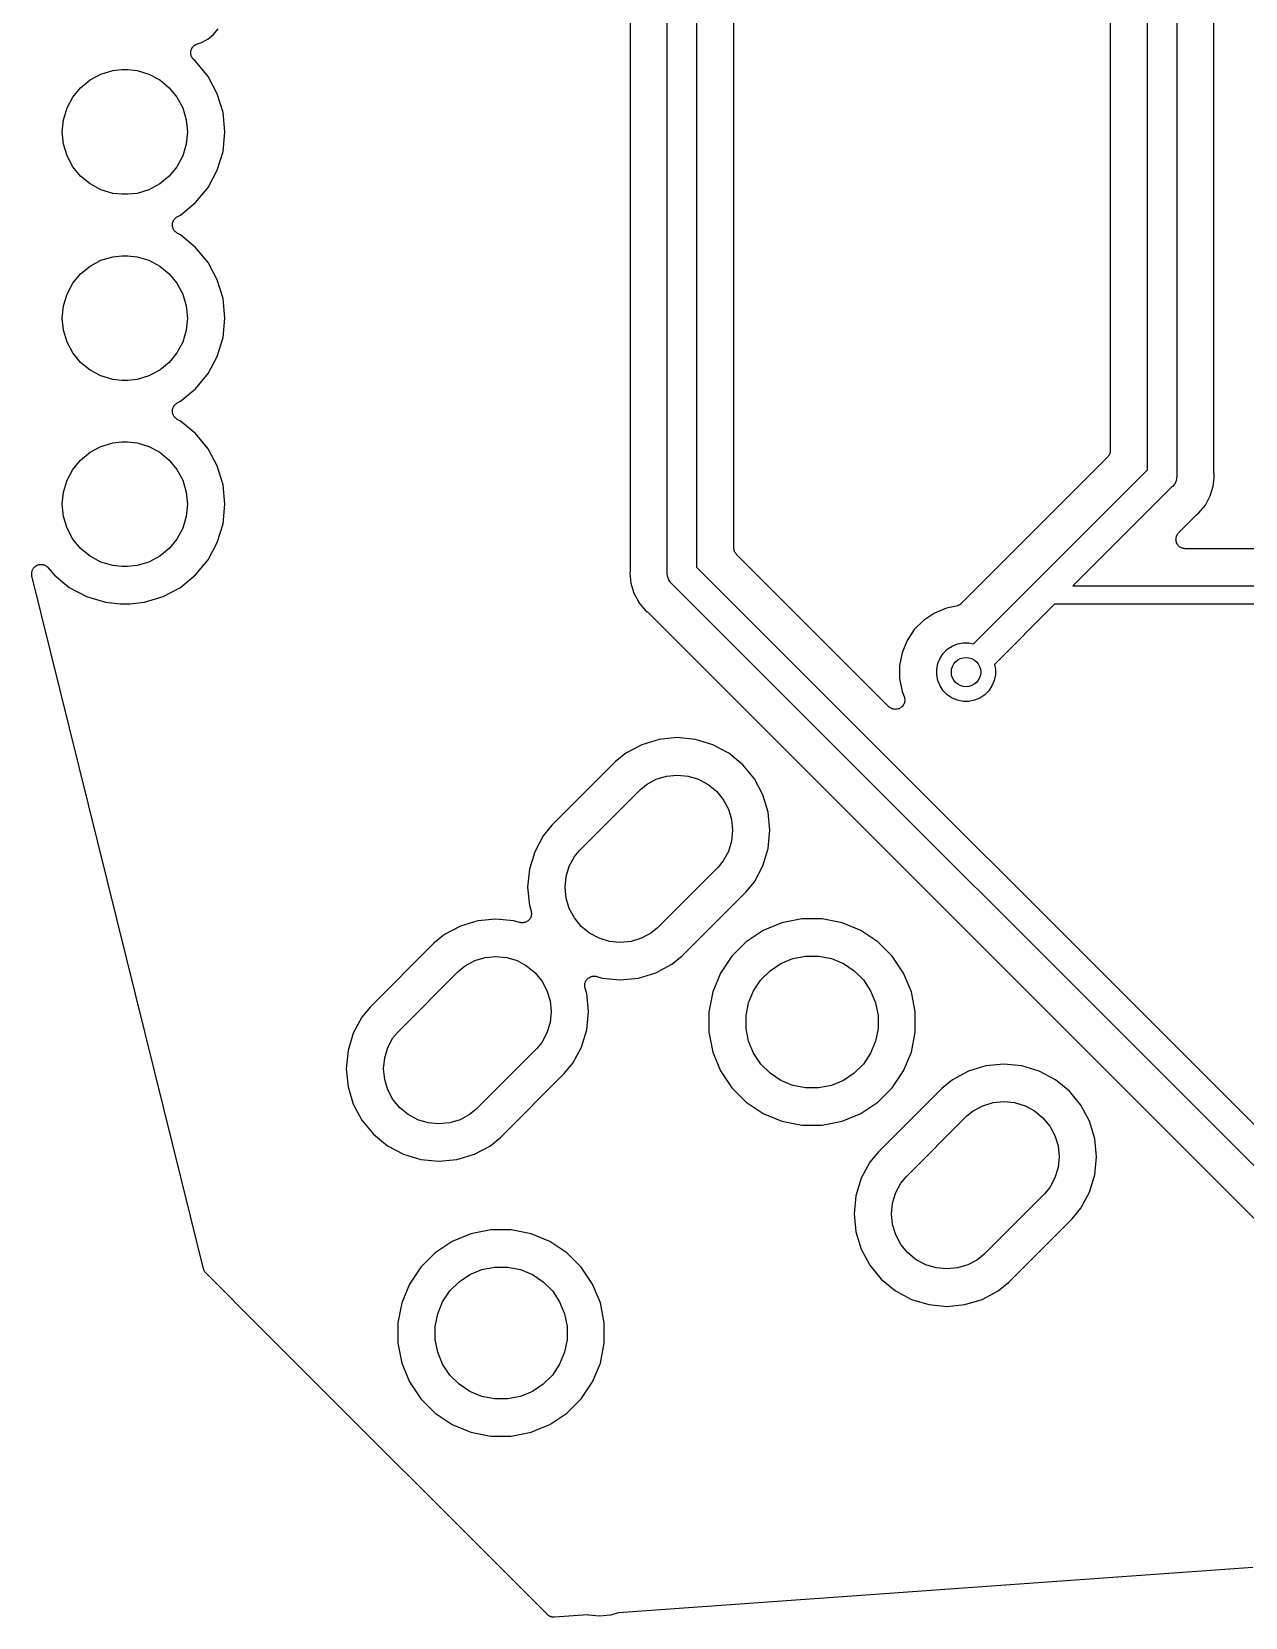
# Model space of a CAD drawing. Extents: x 4.98 to 6.83, y -5.59 to -3.87.
# Drawn here: x 4.981 to 5.633, y -5.573 to -4.721 of the extents above; entities that cross this region are included whole.
import ezdxf

# ---------------------------------------------------------------- set-up
doc = ezdxf.new("R2010")
doc.units = 0
doc.header["$MEASUREMENT"] = 0
doc.layers.add('BLACK', color=7, linetype='CONTINUOUS')

msp = doc.modelspace()

# ---------------------------------------------------------------- linework, layer by layer
at = {"layer": 'BLACK', "linetype": 'CONTINUOUS'}
for p, q in [((5.58071, -4.95638), (5.58071, -4.2125)), ((5.59646, -4.2125), (5.59646, -4.95926)), ((5.56071, -4.22296), (5.56071, -4.94603)), ((5.61646, -4.95803), (5.61646, -4.39168)), ((5.32283, -5.01142), (5.32283, -4.70011)), ((5.33858, -4.69724), (5.33858, -5.00855)), ((5.35858, -4.99819), (5.35858, -4.69847)), ((5.30283, -4.71047), (5.30283, -5.0102)), ((5.07041, -4.72751), (5.07265, -4.72683)), ((5.07265, -4.72683), (5.07613, -4.72498)), ((5.07613, -4.72498), (5.07917, -4.72248)), ((5.07917, -4.72248), (5.08167, -4.71943)), ((5.06688, -4.73274), (5.06689, -4.73226)), ((5.06688, -4.73275), (5.06688, -4.73274)), ((5.06688, -4.73276), (5.06688, -4.73275)), ((5.06697, -4.73323), (5.06688, -4.73276)), ((5.06689, -4.73176), (5.06699, -4.7313)), ((5.06689, -4.73177), (5.06689, -4.73176)), ((5.06689, -4.73178), (5.06689, -4.73177)), ((5.06689, -4.73226), (5.06689, -4.73178)), ((5.06706, -4.7337), (5.06697, -4.73323)), ((5.06699, -4.7313), (5.06708, -4.73083)), ((5.06707, -4.73371), (5.06706, -4.7337)), ((5.06707, -4.73372), (5.06707, -4.73371)), ((5.06725, -4.73416), (5.06707, -4.73372)), ((5.06708, -4.73083), (5.06709, -4.73082)), ((5.06709, -4.73081), (5.06727, -4.73037)), ((5.06709, -4.73082), (5.06709, -4.73081)), ((5.06742, -4.7346), (5.06725, -4.73416)), ((5.06727, -4.73037), (5.06746, -4.72993)), ((5.06743, -4.73461), (5.06742, -4.7346)), ((5.06743, -4.73462), (5.06743, -4.73461)), ((5.06769, -4.73501), (5.06743, -4.73462)), ((5.06746, -4.72993), (5.06747, -4.72992)), ((5.06747, -4.72991), (5.06774, -4.72952)), ((5.06747, -4.72992), (5.06747, -4.72991)), ((5.06796, -4.73542), (5.06769, -4.73501)), ((5.06774, -4.72952), (5.06801, -4.72912)), ((5.06796, -4.73543), (5.06796, -4.73542)), ((5.06797, -4.73544), (5.06796, -4.73543)), ((5.0683, -4.73578), (5.06797, -4.73544)), ((5.06801, -4.72911), (5.06802, -4.7291)), ((5.06801, -4.72912), (5.06801, -4.72911)), ((5.06802, -4.7291), (5.06836, -4.72876)), ((5.06864, -4.73612), (5.0683, -4.73578)), ((5.06836, -4.72876), (5.0687, -4.72843)), ((5.0687, -4.72843), (5.06871, -4.72842)), ((5.06871, -4.72841), (5.06912, -4.72815)), ((5.06871, -4.72842), (5.06871, -4.72841)), ((5.06912, -4.72815), (5.06951, -4.72789)), ((5.06951, -4.72789), (5.06952, -4.72788)), ((5.06952, -4.72788), (5.06953, -4.72788)), ((5.06953, -4.72788), (5.06997, -4.7277)), ((5.06997, -4.7277), (5.07041, -4.72751)), ((5.01281, -4.74684), (5.01863, -4.74374)), ((5.01863, -4.74374), (5.02494, -4.74182)), ((5.02494, -4.74182), (5.02985, -4.74134)), ((5.02985, -4.74134), (5.03314, -4.74134)), ((5.03314, -4.74134), (5.03806, -4.74182)), ((5.03806, -4.74182), (5.04436, -4.74374)), ((5.04436, -4.74374), (5.05018, -4.74684)), ((5.06865, -4.73613), (5.06864, -4.73612)), ((5.06869, -4.73616), (5.06865, -4.73613)), ((5.06865, -4.73613), (5.06865, -4.73613)), ((5.06865, -4.73613), (5.06865, -4.73613)), ((5.06948, -4.73682), (5.06869, -4.73616)), ((5.07617, -4.74496), (5.06948, -4.73682)), ((5.00354, -4.75612), (5.00772, -4.75103)), ((5.00772, -4.75103), (5.01281, -4.74684)), ((5.05018, -4.74684), (5.05527, -4.75103)), ((5.05527, -4.75103), (5.05946, -4.75612)), ((5.08113, -4.75424), (5.07617, -4.74496)), ((5.00043, -4.76193), (5.00354, -4.75612)), ((5.05946, -4.75612), (5.06256, -4.76193)), ((5.08419, -4.76432), (5.08113, -4.75424)), ((4.99787, -4.7748), (4.99852, -4.76824)), ((4.99852, -4.76824), (5.00043, -4.76193)), ((5.06256, -4.76193), (5.06448, -4.76824)), ((5.06448, -4.76824), (5.06512, -4.7748)), ((5.08522, -4.7748), (5.08419, -4.76432)), ((4.99852, -4.78136), (4.99787, -4.7748)), ((5.06512, -4.7748), (5.06448, -4.78136)), ((5.08419, -4.78528), (5.08522, -4.7748)), ((5.00043, -4.78767), (4.99852, -4.78136)), ((5.06448, -4.78136), (5.06256, -4.78767)), ((5.08113, -4.79536), (5.08419, -4.78528)), ((5.00354, -4.79348), (5.00043, -4.78767)), ((5.00772, -4.79858), (5.00354, -4.79348)), ((5.05946, -4.79348), (5.05527, -4.79858)), ((5.06256, -4.78767), (5.05946, -4.79348)), ((5.07617, -4.80465), (5.08113, -4.79536)), ((5.01281, -4.80276), (5.00772, -4.79858)), ((5.01863, -4.80587), (5.01281, -4.80276)), ((5.05018, -4.80276), (5.04436, -4.80587)), ((5.05527, -4.79858), (5.05018, -4.80276)), ((5.02494, -4.80778), (5.01863, -4.80587)), ((5.02985, -4.80827), (5.02494, -4.80778)), ((5.03314, -4.80827), (5.02985, -4.80827)), ((5.03806, -4.80778), (5.03314, -4.80827)), ((5.04436, -4.80587), (5.03806, -4.80778)), ((5.06948, -4.81279), (5.07617, -4.80465)), ((5.05847, -4.82127), (5.05881, -4.82094)), ((5.05881, -4.82094), (5.05882, -4.82093)), ((5.05882, -4.82093), (5.05883, -4.82092)), ((5.05883, -4.82092), (5.05922, -4.82066)), ((5.05922, -4.82066), (5.05962, -4.82039)), ((5.05962, -4.82039), (5.06134, -4.81947)), ((5.06134, -4.81947), (5.06948, -4.81279)), ((5.057, -4.82429), (5.05701, -4.82428)), ((5.057, -4.82477), (5.057, -4.82429)), ((5.057, -4.82525), (5.057, -4.82477)), ((5.057, -4.82526), (5.057, -4.82525)), ((5.057, -4.82527), (5.057, -4.82526)), ((5.05709, -4.82573), (5.057, -4.82527)), ((5.05701, -4.82427), (5.0571, -4.82381)), ((5.05701, -4.82428), (5.05701, -4.82427)), ((5.05718, -4.8262), (5.05709, -4.82573)), ((5.0571, -4.82381), (5.0572, -4.82334)), ((5.05718, -4.82621), (5.05718, -4.8262)), ((5.05718, -4.82623), (5.05718, -4.82621)), ((5.05736, -4.82667), (5.05718, -4.82623)), ((5.0572, -4.82331), (5.05739, -4.82288)), ((5.0572, -4.82332), (5.0572, -4.82331)), ((5.0572, -4.82334), (5.0572, -4.82332)), ((5.05754, -4.82711), (5.05736, -4.82667)), ((5.05739, -4.82288), (5.05757, -4.82243)), ((5.05755, -4.82712), (5.05754, -4.82711)), ((5.05755, -4.82713), (5.05755, -4.82712)), ((5.05781, -4.82753), (5.05755, -4.82713)), ((5.05757, -4.82243), (5.05758, -4.82243)), ((5.05758, -4.82242), (5.05785, -4.82202)), ((5.05758, -4.82243), (5.05758, -4.82242)), ((5.05807, -4.82793), (5.05781, -4.82753)), ((5.05785, -4.82202), (5.05812, -4.82162)), ((5.05808, -4.82794), (5.05807, -4.82793)), ((5.05809, -4.82794), (5.05808, -4.82794)), ((5.05842, -4.82828), (5.05809, -4.82794)), ((5.05812, -4.82162), (5.05813, -4.82162)), ((5.05813, -4.82161), (5.05847, -4.82127)), ((5.05813, -4.82162), (5.05813, -4.82161)), ((5.05875, -4.82863), (5.05842, -4.82828)), ((5.05876, -4.82863), (5.05875, -4.82863)), ((5.05877, -4.82864), (5.05876, -4.82863)), ((5.05916, -4.8289), (5.05877, -4.82864)), ((5.05956, -4.82918), (5.05916, -4.8289)), ((5.05958, -4.82919), (5.05956, -4.82918)), ((5.05962, -4.82921), (5.05958, -4.82919)), ((5.05958, -4.82919), (5.05958, -4.82919)), ((5.05958, -4.82919), (5.05958, -4.82919)), ((5.06134, -4.83013), (5.05962, -4.82921)), ((5.06948, -4.83682), (5.06134, -4.83013)), ((5.07617, -4.84496), (5.06948, -4.83682)), ((5.01281, -4.84684), (5.01863, -4.84374)), ((5.01863, -4.84374), (5.02494, -4.84182)), ((5.02494, -4.84182), (5.02985, -4.84134)), ((5.02985, -4.84134), (5.03314, -4.84134)), ((5.03314, -4.84134), (5.03806, -4.84182)), ((5.03806, -4.84182), (5.04436, -4.84374)), ((5.04436, -4.84374), (5.05018, -4.84684)), ((5.08113, -4.85424), (5.07617, -4.84496)), ((5.00354, -4.85612), (5.00772, -4.85103)), ((5.00772, -4.85103), (5.01281, -4.84684)), ((5.05018, -4.84684), (5.05527, -4.85103)), ((5.05527, -4.85103), (5.05946, -4.85612)), ((5.08419, -4.86432), (5.08113, -4.85424)), ((4.99852, -4.86824), (5.00043, -4.86193)), ((5.00043, -4.86193), (5.00354, -4.85612)), ((5.05946, -4.85612), (5.06256, -4.86193)), ((5.06256, -4.86193), (5.06448, -4.86824)), ((4.99787, -4.8748), (4.99852, -4.86824)), ((5.06448, -4.86824), (5.06512, -4.8748)), ((5.08522, -4.8748), (5.08419, -4.86432)), ((4.99852, -4.88136), (4.99787, -4.8748)), ((5.06512, -4.8748), (5.06448, -4.88136)), ((5.08419, -4.88528), (5.08522, -4.8748)), ((5.00043, -4.88767), (4.99852, -4.88136)), ((5.00354, -4.89349), (5.00043, -4.88767)), ((5.06256, -4.88767), (5.05946, -4.89349)), ((5.06448, -4.88136), (5.06256, -4.88767)), ((5.08113, -4.89536), (5.08419, -4.88528)), ((5.00772, -4.89858), (5.00354, -4.89349)), ((5.05946, -4.89349), (5.05527, -4.89858)), ((5.07617, -4.90465), (5.08113, -4.89536)), ((5.01281, -4.90276), (5.00772, -4.89858)), ((5.01863, -4.90587), (5.01281, -4.90276)), ((5.02494, -4.90778), (5.01863, -4.90587)), ((5.04436, -4.90587), (5.03806, -4.90778)), ((5.05018, -4.90276), (5.04436, -4.90587)), ((5.05527, -4.89858), (5.05018, -4.90276)), ((5.06948, -4.91279), (5.07617, -4.90465)), ((5.02985, -4.90827), (5.02494, -4.90778)), ((5.03314, -4.90827), (5.02985, -4.90827)), ((5.03806, -4.90778), (5.03314, -4.90827)), ((5.06134, -4.91947), (5.06948, -4.91279)), ((5.0572, -4.92331), (5.05739, -4.92288)), ((5.05739, -4.92288), (5.05757, -4.92243)), ((5.05757, -4.92243), (5.05758, -4.92243)), ((5.05758, -4.92242), (5.05785, -4.92202)), ((5.05758, -4.92243), (5.05758, -4.92242)), ((5.05785, -4.92202), (5.05812, -4.92162)), ((5.05812, -4.92162), (5.05813, -4.92162)), ((5.05813, -4.92161), (5.05847, -4.92127)), ((5.05813, -4.92162), (5.05813, -4.92161)), ((5.05847, -4.92127), (5.05881, -4.92094)), ((5.05881, -4.92094), (5.05882, -4.92093)), ((5.05882, -4.92093), (5.05883, -4.92092)), ((5.05883, -4.92092), (5.05922, -4.92066)), ((5.05922, -4.92066), (5.05962, -4.92039)), ((5.05962, -4.92039), (5.06134, -4.91947)), ((5.057, -4.92429), (5.05701, -4.92428)), ((5.057, -4.92477), (5.057, -4.92429)), ((5.057, -4.92525), (5.057, -4.92477)), ((5.057, -4.92526), (5.057, -4.92525)), ((5.057, -4.92527), (5.057, -4.92526)), ((5.05709, -4.92573), (5.057, -4.92527)), ((5.05701, -4.92427), (5.0571, -4.92381)), ((5.05701, -4.92428), (5.05701, -4.92427)), ((5.05718, -4.9262), (5.05709, -4.92573)), ((5.0571, -4.92381), (5.0572, -4.92334)), ((5.05718, -4.92621), (5.05718, -4.9262)), ((5.05718, -4.92623), (5.05718, -4.92621)), ((5.05736, -4.92667), (5.05718, -4.92623)), ((5.0572, -4.92332), (5.0572, -4.92331)), ((5.0572, -4.92334), (5.0572, -4.92332)), ((5.05754, -4.92711), (5.05736, -4.92667)), ((5.05755, -4.92712), (5.05754, -4.92711)), ((5.05755, -4.92713), (5.05755, -4.92712)), ((5.05781, -4.92753), (5.05755, -4.92713)), ((5.05807, -4.92793), (5.05781, -4.92753)), ((5.05808, -4.92794), (5.05807, -4.92793)), ((5.05809, -4.92794), (5.05808, -4.92794)), ((5.05842, -4.92828), (5.05809, -4.92794)), ((5.05875, -4.92863), (5.05842, -4.92828)), ((5.05876, -4.92863), (5.05875, -4.92863)), ((5.05877, -4.92864), (5.05876, -4.92863)), ((5.05916, -4.9289), (5.05877, -4.92864)), ((5.05956, -4.92918), (5.05916, -4.9289)), ((5.05958, -4.92919), (5.05956, -4.92918)), ((5.05962, -4.92921), (5.05958, -4.92919)), ((5.05958, -4.92919), (5.05958, -4.92919)), ((5.05958, -4.92919), (5.05958, -4.92919)), ((5.06134, -4.93013), (5.05962, -4.92921)), ((5.06948, -4.93682), (5.06134, -4.93013)), ((5.07617, -4.94496), (5.06948, -4.93682)), ((5.00772, -4.95103), (5.01281, -4.94684)), ((5.01281, -4.94684), (5.01863, -4.94374)), ((5.01863, -4.94374), (5.02494, -4.94182)), ((5.02494, -4.94182), (5.02985, -4.94134)), ((5.02985, -4.94134), (5.03314, -4.94134)), ((5.03314, -4.94134), (5.03806, -4.94182)), ((5.03806, -4.94182), (5.04436, -4.94374)), ((5.04436, -4.94374), (5.05018, -4.94684)), ((5.05018, -4.94684), (5.05527, -4.95103)), ((5.08113, -4.95424), (5.07617, -4.94496)), ((5.56008, -4.9484), (5.55986, -4.94881)), ((5.5603, -4.948), (5.56008, -4.9484)), ((5.56031, -4.94797), (5.5603, -4.948)), ((5.56032, -4.94795), (5.56031, -4.94797)), ((5.56046, -4.94751), (5.56032, -4.94795)), ((5.5606, -4.94707), (5.56046, -4.94751)), ((5.56061, -4.94702), (5.5606, -4.94704)), ((5.5606, -4.94704), (5.5606, -4.94707)), ((5.56066, -4.94656), (5.56061, -4.94702)), ((5.56071, -4.9461), (5.56066, -4.94656)), ((5.56071, -4.94603), (5.56071, -4.94605)), ((5.56071, -4.94605), (5.56071, -4.94605)), ((5.56071, -4.94605), (5.56071, -4.94605)), ((5.56071, -4.94605), (5.56071, -4.9461)), ((5.00043, -4.96193), (5.00354, -4.95612)), ((5.00354, -4.95612), (5.00772, -4.95103)), ((5.05527, -4.95103), (5.05946, -4.95612)), ((5.05946, -4.95612), (5.06256, -4.96193)), ((5.08419, -4.96432), (5.08113, -4.95424)), ((5.55924, -4.94956), (5.48063, -5.02818)), ((5.48737, -5.04972), (5.58071, -4.95638)), ((5.55954, -4.94921), (5.55924, -4.94956)), ((5.55983, -4.94885), (5.55954, -4.94921)), ((5.55985, -4.94883), (5.55983, -4.94885)), ((5.55986, -4.94881), (5.55985, -4.94883)), ((4.99852, -4.96824), (5.00043, -4.96193)), ((5.06256, -4.96193), (5.06448, -4.96824)), ((5.08522, -4.9748), (5.08419, -4.96432)), ((5.59388, -4.96549), (5.54066, -5.0187)), ((5.59418, -4.96524), (5.59388, -4.96549)), ((5.59516, -4.96404), (5.59418, -4.96524)), ((5.59589, -4.96267), (5.59516, -4.96404)), ((5.59615, -4.96182), (5.59589, -4.96267)), ((5.59634, -4.96119), (5.59615, -4.96182)), ((5.59636, -4.96099), (5.59634, -4.96119)), ((5.59646, -4.96003), (5.59636, -4.96099)), ((5.59646, -4.95926), (5.59649, -4.95965)), ((5.59649, -4.95965), (5.59646, -4.96003)), ((5.59646, -4.96003), (5.59646, -4.96003)), ((5.61446, -4.97036), (5.61605, -4.96511)), ((5.61605, -4.96511), (5.61648, -4.96077)), ((5.61648, -4.95824), (5.61646, -4.95803)), ((5.61647, -4.95845), (5.61648, -4.95824)), ((5.61648, -4.95852), (5.61647, -4.95845)), ((5.61659, -4.95965), (5.61648, -4.95852)), ((5.61648, -4.96077), (5.61659, -4.95965)), ((5.61648, -4.96077), (5.61648, -4.96077)), ((4.99787, -4.9748), (4.99852, -4.96824)), ((5.06448, -4.96824), (5.06512, -4.9748)), ((5.61187, -4.97521), (5.61446, -4.97036)), ((4.99852, -4.98136), (4.99787, -4.9748)), ((5.00043, -4.98767), (4.99852, -4.98136)), ((5.06448, -4.98136), (5.06256, -4.98767)), ((5.06512, -4.9748), (5.06448, -4.98136)), ((5.08419, -4.98528), (5.08522, -4.9748)), ((5.59748, -4.99017), (5.60715, -4.9805)), ((5.60715, -4.9805), (5.6072, -4.98045)), ((5.6072, -4.98045), (5.60737, -4.98032)), ((5.60737, -4.98032), (5.60751, -4.98017)), ((5.60751, -4.98017), (5.60839, -4.97945)), ((5.60839, -4.97945), (5.61187, -4.97521)), ((5.00354, -4.99348), (5.00043, -4.98767)), ((5.06256, -4.98767), (5.05946, -4.99348)), ((5.08113, -4.99536), (5.08419, -4.98528)), ((5.59641, -4.99176), (5.59664, -4.99134)), ((5.59664, -4.99134), (5.59686, -4.99092)), ((5.59686, -4.99092), (5.59687, -4.99091)), ((5.59687, -4.9909), (5.59718, -4.99054)), ((5.59687, -4.99091), (5.59687, -4.9909)), ((5.59718, -4.99054), (5.59748, -4.99017)), ((5.00772, -4.99858), (5.00354, -4.99348)), ((5.01281, -5.00276), (5.00772, -4.99858)), ((5.05527, -4.99858), (5.05018, -5.00276)), ((5.05946, -4.99348), (5.05527, -4.99858)), ((5.07617, -5.00465), (5.08113, -4.99536)), ((5.35863, -4.99865), (5.35858, -4.99819)), ((5.35867, -4.99911), (5.35863, -4.99865)), ((5.35868, -4.99914), (5.35867, -4.99911)), ((5.35868, -4.99917), (5.35868, -4.99914)), ((5.35881, -4.99961), (5.35868, -4.99917)), ((5.35894, -5.00005), (5.35881, -4.99961)), ((5.59602, -4.99367), (5.59607, -4.99319)), ((5.59602, -4.99368), (5.59602, -4.99367)), ((5.59602, -4.99367), (5.59602, -4.99367)), ((5.59606, -4.99416), (5.59602, -4.99368)), ((5.59611, -4.99464), (5.59606, -4.99416)), ((5.59607, -4.99319), (5.59612, -4.99271)), ((5.59611, -4.99465), (5.59611, -4.99464)), ((5.59625, -4.99511), (5.59611, -4.99465)), ((5.59611, -4.99465), (5.59611, -4.99465)), ((5.59612, -4.9927), (5.59626, -4.99223)), ((5.59612, -4.99271), (5.59612, -4.9927)), ((5.59612, -4.9927), (5.59612, -4.9927)), ((5.59638, -4.99557), (5.59625, -4.99511)), ((5.59626, -4.99223), (5.5964, -4.99178)), ((5.59639, -4.99558), (5.59638, -4.99557)), ((5.59639, -4.99559), (5.59639, -4.99558)), ((5.59661, -4.99601), (5.59639, -4.99559)), ((5.5964, -4.99178), (5.59641, -4.99177)), ((5.59641, -4.99177), (5.59641, -4.99176)), ((5.59683, -4.99644), (5.59661, -4.99601)), ((5.59684, -4.99645), (5.59683, -4.99644)), ((5.59715, -4.99683), (5.59684, -4.99645)), ((5.59684, -4.99645), (5.59684, -4.99645)), ((5.59745, -4.9972), (5.59715, -4.99683)), ((5.59746, -4.99721), (5.59745, -4.9972)), ((5.59745, -4.9972), (5.59745, -4.9972)), ((5.59783, -4.99752), (5.59746, -4.99721)), ((5.59819, -4.99783), (5.59783, -4.99752)), ((5.5982, -4.99783), (5.59819, -4.99783)), ((5.59821, -4.99784), (5.5982, -4.99783)), ((5.59863, -4.99807), (5.59821, -4.99784)), ((5.59905, -4.9983), (5.59863, -4.99807)), ((5.59906, -4.9983), (5.59905, -4.9983)), ((5.59952, -4.99845), (5.59906, -4.9983)), ((5.59906, -4.9983), (5.59906, -4.9983)), ((5.59998, -4.99859), (5.59952, -4.99845)), ((5.59999, -4.99859), (5.59998, -4.99859)), ((5.6, -4.9986), (5.59999, -4.99859)), ((5.60047, -4.99865), (5.6, -4.9986)), ((5.60095, -4.9987), (5.60047, -4.99865)), ((5.60097, -4.9987), (5.60095, -4.9987)), ((5.60102, -4.9987), (5.60097, -4.9987)), ((5.60097, -4.9987), (5.60097, -4.9987)), ((5.60097, -4.9987), (5.60097, -4.9987)), ((5.93554, -4.9987), (5.60102, -4.9987)), ((4.98305, -5.00843), (4.9833, -5.00818)), ((4.9833, -5.00818), (4.98342, -5.00811)), ((4.98342, -5.00811), (4.98352, -5.00802)), ((4.98352, -5.00802), (4.98382, -5.00784)), ((4.98382, -5.00784), (4.98412, -5.00765)), ((4.98412, -5.00765), (4.98424, -5.0076)), ((4.98424, -5.0076), (4.98436, -5.00753)), ((4.98436, -5.00753), (4.98469, -5.00741)), ((4.98469, -5.00741), (4.98502, -5.00728)), ((4.98502, -5.00728), (4.98515, -5.00725)), ((4.98515, -5.00725), (4.98528, -5.00721)), ((4.98528, -5.00721), (4.98563, -5.00716)), ((4.98563, -5.00716), (4.98598, -5.00709)), ((4.98598, -5.00709), (4.98612, -5.00709)), ((4.98612, -5.00709), (4.98625, -5.00708)), ((4.98625, -5.00708), (4.9866, -5.0071)), ((4.9866, -5.0071), (4.98696, -5.0071)), ((4.98696, -5.0071), (4.98709, -5.00712)), ((4.98709, -5.00712), (4.98722, -5.00713)), ((4.98722, -5.00713), (4.98757, -5.00722)), ((4.98757, -5.00722), (4.98791, -5.00729)), ((4.98791, -5.00729), (4.98804, -5.00734)), ((4.98804, -5.00734), (4.98817, -5.00738)), ((4.98817, -5.00738), (4.98849, -5.00753)), ((4.98849, -5.00753), (4.98881, -5.00767)), ((4.98881, -5.00767), (4.98893, -5.00774)), ((4.98893, -5.00774), (4.98905, -5.0078)), ((4.98905, -5.0078), (4.98933, -5.00801)), ((4.98933, -5.00801), (4.98962, -5.00821)), ((4.98962, -5.00821), (4.98972, -5.0083)), ((4.98972, -5.0083), (4.98983, -5.00839)), ((5.01863, -5.00587), (5.01281, -5.00276)), ((5.02494, -5.00778), (5.01863, -5.00587)), ((5.02985, -5.00827), (5.02494, -5.00778)), ((5.03314, -5.00827), (5.02985, -5.00827)), ((5.03806, -5.00778), (5.03314, -5.00827)), ((5.04436, -5.00587), (5.03806, -5.00778)), ((5.05018, -5.00276), (5.04436, -5.00587)), ((5.06948, -5.01279), (5.07617, -5.00465)), ((5.35895, -5.00007), (5.35894, -5.00005)), ((5.35896, -5.0001), (5.35895, -5.00007)), ((5.35918, -5.00051), (5.35896, -5.0001)), ((5.35939, -5.00092), (5.35918, -5.00051)), ((5.35941, -5.00094), (5.35939, -5.00092)), ((5.35942, -5.00096), (5.35941, -5.00094)), ((5.35971, -5.00132), (5.35942, -5.00096)), ((5.36, -5.00168), (5.35971, -5.00132)), ((5.36003, -5.00172), (5.36, -5.00168)), ((5.36004, -5.00172), (5.36003, -5.00172)), ((5.36003, -5.00172), (5.36003, -5.00172)), ((5.36005, -5.00173), (5.36004, -5.00172)), ((5.44186, -5.08354), (5.36005, -5.00173)), ((4.98145, -5.01224), (4.98148, -5.01188)), ((4.98147, -5.01237), (4.98145, -5.01224)), ((4.98147, -5.01251), (4.98147, -5.01237)), ((4.98153, -5.01285), (4.98147, -5.01251)), ((4.98148, -5.01153), (4.98151, -5.0114)), ((4.98148, -5.01188), (4.98148, -5.01153)), ((4.98151, -5.0114), (4.98152, -5.01126)), ((4.98152, -5.01126), (4.98161, -5.01092)), ((4.98158, -5.01321), (4.98153, -5.01285)), ((4.9816, -5.01327), (4.98158, -5.01321)), ((5.04742, -5.27921), (4.9816, -5.01327)), ((4.98161, -5.01092), (4.98168, -5.01057)), ((4.98168, -5.01057), (4.98173, -5.01045)), ((4.98173, -5.01045), (4.98177, -5.01032)), ((4.98177, -5.01032), (4.98192, -5.01)), ((4.98192, -5.01), (4.98206, -5.00968)), ((4.98206, -5.00968), (4.98214, -5.00957)), ((4.98214, -5.00957), (4.9822, -5.00944)), ((4.9822, -5.00944), (4.98241, -5.00916)), ((4.98241, -5.00916), (4.98261, -5.00887)), ((4.98261, -5.00887), (4.98271, -5.00878)), ((4.98271, -5.00878), (4.98279, -5.00867)), ((4.98279, -5.00867), (4.98305, -5.00843)), ((4.98983, -5.00839), (4.99006, -5.00865)), ((4.99006, -5.00865), (4.99031, -5.0089)), ((4.99031, -5.0089), (4.99351, -5.01279)), ((4.99351, -5.01279), (5.00165, -5.01947)), ((5.06134, -5.01947), (5.06948, -5.01279)), ((5.30281, -5.01069), (5.3027, -5.01181)), ((5.3027, -5.01181), (5.30324, -5.01728)), ((5.30283, -5.01027), (5.30281, -5.01047)), ((5.30281, -5.01047), (5.30281, -5.01069)), ((5.30283, -5.0102), (5.30283, -5.01027)), ((5.3228, -5.01181), (5.32283, -5.01142)), ((5.32295, -5.01335), (5.3228, -5.01181)), ((5.3234, -5.01484), (5.32295, -5.01335)), ((5.32371, -5.01543), (5.3234, -5.01484)), ((5.32413, -5.01621), (5.32371, -5.01543)), ((5.3245, -5.01665), (5.32413, -5.01621)), ((5.32462, -5.0168), (5.3245, -5.01665)), ((5.32511, -5.01741), (5.32462, -5.0168)), ((5.33858, -5.00855), (5.69033, -5.3603)), ((5.00165, -5.01947), (5.01094, -5.02444)), ((5.01094, -5.02444), (5.02102, -5.02749)), ((5.04198, -5.02749), (5.05206, -5.02444)), ((5.05206, -5.02444), (5.06134, -5.01947)), ((5.30324, -5.01728), (5.30483, -5.02253)), ((5.30483, -5.02253), (5.30729, -5.02713)), ((5.32541, -5.01765), (5.32511, -5.01741)), ((5.67717, -5.3694), (5.32541, -5.01765)), ((5.54066, -5.0187), (5.93677, -5.0187)), ((5.02102, -5.02749), (5.02887, -5.02827)), ((5.02887, -5.02827), (5.03412, -5.02827)), ((5.03412, -5.02827), (5.04198, -5.02749)), ((5.30729, -5.02713), (5.30729, -5.02713)), ((5.30729, -5.02713), (5.30742, -5.02737)), ((5.30742, -5.02737), (5.3109, -5.03162)), ((5.3109, -5.03162), (5.31178, -5.03233)), ((5.31178, -5.03233), (5.31183, -5.03238)), ((5.31183, -5.03238), (5.31198, -5.03253)), ((5.31198, -5.03253), (5.31214, -5.03266)), ((5.31214, -5.03266), (5.65184, -5.37236)), ((5.46633, -5.03328), (5.46048, -5.03719)), ((5.47284, -5.03059), (5.46633, -5.03328)), ((5.47807, -5.02955), (5.47284, -5.03059)), ((5.47851, -5.02941), (5.47807, -5.02955)), ((5.47895, -5.02928), (5.47851, -5.02941)), ((5.47898, -5.02927), (5.47895, -5.02928)), ((5.479, -5.02926), (5.47898, -5.02927)), ((5.47941, -5.02905), (5.479, -5.02926)), ((5.47982, -5.02884), (5.47941, -5.02905)), ((5.47984, -5.02882), (5.47982, -5.02884)), ((5.47987, -5.0288), (5.47984, -5.02882)), ((5.48022, -5.02851), (5.47987, -5.0288)), ((5.48058, -5.02823), (5.48022, -5.02851)), ((5.48062, -5.02819), (5.48058, -5.02823)), ((5.48063, -5.02818), (5.48062, -5.02819)), ((5.48062, -5.02819), (5.48062, -5.02819)), ((5.48062, -5.02819), (5.48062, -5.02819)), ((5.53082, -5.02854), (5.49851, -5.06086)), ((5.93497, -5.02854), (5.53082, -5.02854)), ((5.4555, -5.04217), (5.45159, -5.04803)), ((5.46048, -5.03719), (5.4555, -5.04217)), ((5.45159, -5.04803), (5.44889, -5.05453)), ((5.47581, -5.051), (5.47867, -5.04982)), ((5.47867, -5.04982), (5.48172, -5.04921)), ((5.48172, -5.04921), (5.48482, -5.04921)), ((5.48482, -5.04921), (5.48737, -5.04972)), ((5.44889, -5.05453), (5.44752, -5.06144)), ((5.46812, -5.06037), (5.46931, -5.0575)), ((5.46931, -5.0575), (5.47104, -5.05492)), ((5.47104, -5.05492), (5.47323, -5.05273)), ((5.47323, -5.05273), (5.47581, -5.051)), ((5.44752, -5.06144), (5.44752, -5.06848)), ((5.46752, -5.06341), (5.46812, -5.06037)), ((5.46752, -5.06651), (5.46752, -5.06341)), ((5.46812, -5.06955), (5.46752, -5.06651)), ((5.49902, -5.06651), (5.49841, -5.06955)), ((5.49851, -5.06086), (5.49902, -5.06341)), ((5.49902, -5.06341), (5.49902, -5.06651)), ((5.44752, -5.06848), (5.44889, -5.07539)), ((5.44889, -5.07539), (5.45001, -5.07809)), ((5.46931, -5.07242), (5.46812, -5.06955)), ((5.47104, -5.075), (5.46931, -5.07242)), ((5.47323, -5.07719), (5.47104, -5.075)), ((5.4955, -5.075), (5.49331, -5.07719)), ((5.49722, -5.07242), (5.4955, -5.075)), ((5.49841, -5.06955), (5.49722, -5.07242)), ((5.44223, -5.08385), (5.44186, -5.08354)), ((5.44261, -5.08416), (5.44223, -5.08385)), ((5.44303, -5.08438), (5.44261, -5.08416)), ((5.44261, -5.08416), (5.44261, -5.08416)), ((5.44261, -5.08416), (5.44261, -5.08416)), ((5.44346, -5.08462), (5.44303, -5.08438)), ((5.44347, -5.08462), (5.44346, -5.08462)), ((5.44393, -5.08476), (5.44347, -5.08462)), ((5.44347, -5.08462), (5.44347, -5.08462)), ((5.4444, -5.08491), (5.44393, -5.08476)), ((5.44441, -5.08491), (5.4444, -5.08491)), ((5.4444, -5.08491), (5.4444, -5.08491)), ((5.44489, -5.08496), (5.44441, -5.08491)), ((5.44537, -5.08501), (5.44489, -5.08496)), ((5.44538, -5.08501), (5.44537, -5.08501)), ((5.44537, -5.08501), (5.44537, -5.08501)), ((5.44586, -5.08496), (5.44538, -5.08501)), ((5.44634, -5.08492), (5.44586, -5.08496)), ((5.44635, -5.08491), (5.44634, -5.08491)), ((5.44634, -5.08491), (5.44634, -5.08492)), ((5.44681, -5.08478), (5.44635, -5.08491)), ((5.44728, -5.08464), (5.44681, -5.08478)), ((5.4477, -5.08441), (5.44728, -5.08464)), ((5.44728, -5.08464), (5.44728, -5.08464)), ((5.44728, -5.08464), (5.44728, -5.08464)), ((5.44814, -5.08418), (5.4477, -5.08441)), ((5.44815, -5.08418), (5.44814, -5.08418)), ((5.44814, -5.08418), (5.44814, -5.08418)), ((5.44852, -5.08388), (5.44815, -5.08418)), ((5.4489, -5.08357), (5.44852, -5.08388)), ((5.44891, -5.08357), (5.4489, -5.08357)), ((5.4489, -5.08357), (5.4489, -5.08357)), ((5.4492, -5.08321), (5.44891, -5.08357)), ((5.44952, -5.08282), (5.4492, -5.08321)), ((5.44953, -5.08282), (5.44952, -5.08282)), ((5.44975, -5.0824), (5.44953, -5.08282)), ((5.44953, -5.08282), (5.44953, -5.08282)), ((5.44999, -5.08197), (5.44975, -5.0824)), ((5.45, -5.08196), (5.44999, -5.08196)), ((5.44999, -5.08196), (5.44999, -5.08197)), ((5.45015, -5.08148), (5.45, -5.08196)), ((5.45001, -5.07809), (5.45004, -5.07815)), ((5.45004, -5.07815), (5.45004, -5.07815)), ((5.45004, -5.07815), (5.45004, -5.07815)), ((5.45004, -5.07815), (5.45004, -5.07816)), ((5.45004, -5.07816), (5.45018, -5.07863)), ((5.45029, -5.08104), (5.45015, -5.08148)), ((5.45018, -5.07863), (5.45031, -5.07909)), ((5.45034, -5.08054), (5.45029, -5.08103)), ((5.45029, -5.08103), (5.45029, -5.08103)), ((5.45029, -5.08103), (5.45029, -5.08104)), ((5.45031, -5.07909), (5.45031, -5.07909)), ((5.45031, -5.07909), (5.45031, -5.07909)), ((5.45031, -5.07909), (5.45035, -5.07958)), ((5.45039, -5.08007), (5.45034, -5.08054)), ((5.45035, -5.07958), (5.45039, -5.08006)), ((5.45039, -5.08006), (5.45039, -5.08006)), ((5.45039, -5.08006), (5.45039, -5.08007)), ((5.47581, -5.07892), (5.47323, -5.07719)), ((5.47867, -5.0801), (5.47581, -5.07892)), ((5.48172, -5.08071), (5.47867, -5.0801)), ((5.48482, -5.08071), (5.48172, -5.08071)), ((5.48786, -5.0801), (5.48482, -5.08071)), ((5.49073, -5.07892), (5.48786, -5.0801)), ((5.49331, -5.07719), (5.49073, -5.07892)), ((5.3185, -5.10114), (5.30917, -5.10397)), ((5.32821, -5.10018), (5.3185, -5.10114)), ((5.33792, -5.10114), (5.32821, -5.10018)), ((5.34726, -5.10397), (5.33792, -5.10114)), ((5.30056, -5.10857), (5.29491, -5.11321)), ((5.30917, -5.10397), (5.30056, -5.10857)), ((5.35586, -5.10857), (5.34726, -5.10397)), ((5.3634, -5.11476), (5.35586, -5.10857)), ((5.29491, -5.11321), (5.26085, -5.14727)), ((5.36959, -5.1223), (5.3634, -5.11476)), ((5.30836, -5.12804), (5.31173, -5.12528)), ((5.31173, -5.12528), (5.31686, -5.12254)), ((5.31686, -5.12254), (5.32242, -5.12085)), ((5.32242, -5.12085), (5.32821, -5.12028)), ((5.32821, -5.12028), (5.334, -5.12085)), ((5.334, -5.12085), (5.33957, -5.12254)), ((5.33957, -5.12254), (5.3447, -5.12528)), ((5.3447, -5.12528), (5.34919, -5.12897)), ((5.37419, -5.1309), (5.36959, -5.1223)), ((5.27568, -5.16072), (5.30836, -5.12804)), ((5.34919, -5.12897), (5.35288, -5.13346)), ((5.35288, -5.13346), (5.35562, -5.13859)), ((5.37702, -5.14024), (5.37419, -5.1309)), ((5.35562, -5.13859), (5.35731, -5.14416)), ((5.35731, -5.14416), (5.35788, -5.14995)), ((5.37798, -5.14995), (5.37702, -5.14024)), ((5.25621, -5.15292), (5.25161, -5.16152)), ((5.26085, -5.14727), (5.25621, -5.15292)), ((5.35788, -5.14995), (5.35731, -5.15574)), ((5.37702, -5.15966), (5.37798, -5.14995)), ((5.25161, -5.16152), (5.24878, -5.17086)), ((5.27292, -5.16409), (5.27568, -5.16072)), ((5.35562, -5.1613), (5.35288, -5.16643)), ((5.35731, -5.15574), (5.35562, -5.1613)), ((5.37419, -5.16899), (5.37702, -5.15966)), ((5.26849, -5.17478), (5.27018, -5.16922)), ((5.27018, -5.16922), (5.27292, -5.16409)), ((5.35012, -5.1698), (5.31744, -5.20247)), ((5.35288, -5.16643), (5.35012, -5.1698)), ((5.36959, -5.1776), (5.37419, -5.16899)), ((5.24878, -5.17086), (5.24782, -5.18057)), ((5.26792, -5.18057), (5.26849, -5.17478)), ((5.36495, -5.18325), (5.36959, -5.1776)), ((5.24782, -5.18057), (5.24878, -5.19028)), ((5.26849, -5.18636), (5.26792, -5.18057)), ((5.27018, -5.19192), (5.26849, -5.18636)), ((5.33089, -5.21731), (5.36495, -5.18325)), ((5.24878, -5.19028), (5.24967, -5.19323)), ((5.24976, -5.1957), (5.24966, -5.19617)), ((5.24967, -5.19323), (5.24969, -5.19328)), ((5.24969, -5.19328), (5.24969, -5.19328)), ((5.24969, -5.19328), (5.24969, -5.19328)), ((5.24969, -5.19328), (5.24969, -5.1933)), ((5.24969, -5.1933), (5.24978, -5.19377)), ((5.24986, -5.19523), (5.24976, -5.1957)), ((5.24978, -5.19377), (5.24987, -5.19424)), ((5.24987, -5.19426), (5.24986, -5.19474)), ((5.24986, -5.19474), (5.24986, -5.19521)), ((5.24986, -5.19521), (5.24986, -5.19522)), ((5.24986, -5.19522), (5.24986, -5.19523)), ((5.24987, -5.19424), (5.24987, -5.19425)), ((5.24987, -5.19425), (5.24987, -5.19426)), ((5.27292, -5.19705), (5.27018, -5.19192)), ((5.21173, -5.2014), (5.20313, -5.206)), ((5.22107, -5.19857), (5.21173, -5.2014)), ((5.23078, -5.19762), (5.22107, -5.19857)), ((5.24048, -5.19857), (5.23078, -5.19762)), ((5.24344, -5.19947), (5.24048, -5.19857)), ((5.2439, -5.19956), (5.24344, -5.19947)), ((5.24437, -5.19966), (5.2439, -5.19956)), ((5.24438, -5.19966), (5.24437, -5.19966)), ((5.24439, -5.19966), (5.24438, -5.19966)), ((5.24487, -5.19966), (5.24439, -5.19966)), ((5.24535, -5.19966), (5.24487, -5.19966)), ((5.24536, -5.19966), (5.24535, -5.19966)), ((5.24537, -5.19966), (5.24536, -5.19966)), ((5.24584, -5.19957), (5.24537, -5.19966)), ((5.24631, -5.19948), (5.24584, -5.19957)), ((5.24632, -5.19947), (5.24631, -5.19948)), ((5.24633, -5.19947), (5.24632, -5.19947)), ((5.24677, -5.19929), (5.24633, -5.19947)), ((5.24721, -5.19911), (5.24677, -5.19929)), ((5.24722, -5.19911), (5.24721, -5.19911)), ((5.24723, -5.1991), (5.24722, -5.19911)), ((5.24763, -5.19884), (5.24723, -5.1991)), ((5.24803, -5.19858), (5.24763, -5.19884)), ((5.24804, -5.19856), (5.24803, -5.19857)), ((5.24803, -5.19857), (5.24803, -5.19858)), ((5.24839, -5.19822), (5.24804, -5.19856)), ((5.24872, -5.19789), (5.24839, -5.19822)), ((5.24873, -5.19788), (5.24872, -5.19789)), ((5.24874, -5.19788), (5.24873, -5.19788)), ((5.24901, -5.19748), (5.24874, -5.19788)), ((5.24927, -5.19709), (5.24901, -5.19748)), ((5.24928, -5.19708), (5.24927, -5.19709)), ((5.24947, -5.19663), (5.24928, -5.19707)), ((5.24928, -5.19707), (5.24928, -5.19708)), ((5.24966, -5.19619), (5.24947, -5.19663)), ((5.24966, -5.19617), (5.24966, -5.19618)), ((5.24966, -5.19618), (5.24966, -5.19619)), ((5.27661, -5.20155), (5.27292, -5.19705)), ((5.2811, -5.20524), (5.27661, -5.20155)), ((5.31744, -5.20247), (5.31407, -5.20524)), ((5.37434, -5.20383), (5.36526, -5.20989)), ((5.38442, -5.19965), (5.37434, -5.20383)), ((5.39513, -5.19752), (5.38442, -5.19965)), ((5.40605, -5.19752), (5.39513, -5.19752)), ((5.41676, -5.19965), (5.40605, -5.19752)), ((5.42685, -5.20383), (5.41676, -5.19965)), ((5.43593, -5.20989), (5.42685, -5.20383)), ((5.19747, -5.21064), (5.16341, -5.2447)), ((5.20313, -5.206), (5.19747, -5.21064)), ((5.28623, -5.20798), (5.2811, -5.20524)), ((5.2918, -5.20967), (5.28623, -5.20798)), ((5.29759, -5.21024), (5.2918, -5.20967)), ((5.30338, -5.20967), (5.29759, -5.21024)), ((5.30894, -5.20798), (5.30338, -5.20967)), ((5.31407, -5.20524), (5.30894, -5.20798)), ((5.36526, -5.20989), (5.35753, -5.21761)), ((5.44365, -5.21761), (5.43593, -5.20989)), ((5.21429, -5.22271), (5.21942, -5.21997)), ((5.21942, -5.21997), (5.22499, -5.21828)), ((5.22499, -5.21828), (5.23078, -5.21771)), ((5.23078, -5.21771), (5.23656, -5.21828)), ((5.23656, -5.21828), (5.24213, -5.21997)), ((5.24213, -5.21997), (5.24726, -5.22271)), ((5.32524, -5.22195), (5.33089, -5.21731)), ((5.35753, -5.21761), (5.35147, -5.22669)), ((5.38381, -5.22155), (5.39026, -5.21888)), ((5.39026, -5.21888), (5.3971, -5.21752)), ((5.3971, -5.21752), (5.40408, -5.21752)), ((5.40408, -5.21752), (5.41093, -5.21888)), ((5.41093, -5.21888), (5.41738, -5.22155)), ((5.44972, -5.22669), (5.44365, -5.21761)), ((5.17825, -5.25815), (5.21092, -5.22548)), ((5.21092, -5.22548), (5.21429, -5.22271)), ((5.24726, -5.22271), (5.25176, -5.2264)), ((5.25176, -5.2264), (5.25545, -5.2309)), ((5.27964, -5.23006), (5.27998, -5.22973)), ((5.27998, -5.22973), (5.28032, -5.22939)), ((5.28032, -5.22939), (5.28033, -5.22938)), ((5.28033, -5.22938), (5.28034, -5.22938)), ((5.28034, -5.22938), (5.28073, -5.22912)), ((5.28073, -5.22912), (5.28113, -5.22885)), ((5.28113, -5.22885), (5.28114, -5.22885)), ((5.28114, -5.22885), (5.28115, -5.22884)), ((5.28115, -5.22884), (5.28159, -5.22866)), ((5.28159, -5.22866), (5.28204, -5.22848)), ((5.28204, -5.22848), (5.28205, -5.22848)), ((5.28205, -5.22848), (5.28206, -5.22847)), ((5.28206, -5.22847), (5.28252, -5.22839)), ((5.28252, -5.22839), (5.28299, -5.22829)), ((5.28299, -5.22829), (5.28301, -5.22829)), ((5.28301, -5.22829), (5.28302, -5.22829)), ((5.28302, -5.22829), (5.2835, -5.22829)), ((5.2835, -5.22829), (5.28397, -5.22829)), ((5.28397, -5.22829), (5.28398, -5.2283)), ((5.28398, -5.2283), (5.28399, -5.2283)), ((5.28399, -5.2283), (5.28446, -5.22839)), ((5.28446, -5.22839), (5.28493, -5.22848)), ((5.28493, -5.22848), (5.28788, -5.22938)), ((5.28788, -5.22938), (5.29759, -5.23034)), ((5.29759, -5.23034), (5.3073, -5.22938)), ((5.3073, -5.22938), (5.31663, -5.22655)), ((5.31663, -5.22655), (5.32524, -5.22195)), ((5.35147, -5.22669), (5.34729, -5.23678)), ((5.37307, -5.23036), (5.37801, -5.22543)), ((5.37801, -5.22543), (5.38381, -5.22155)), ((5.41738, -5.22155), (5.42318, -5.22543)), ((5.42318, -5.22543), (5.42812, -5.23036)), ((5.4539, -5.23678), (5.44972, -5.22669)), ((5.25545, -5.2309), (5.25819, -5.23603)), ((5.25819, -5.23603), (5.25988, -5.24159)), ((5.27849, -5.23369), (5.2785, -5.23321)), ((5.2785, -5.23371), (5.27849, -5.23369)), ((5.2785, -5.23274), (5.27851, -5.23273)), ((5.2785, -5.23321), (5.2785, -5.23274)), ((5.2785, -5.23372), (5.2785, -5.23371)), ((5.27858, -5.23418), (5.2785, -5.23372)), ((5.27851, -5.23272), (5.2786, -5.23225)), ((5.27851, -5.23273), (5.27851, -5.23272)), ((5.27867, -5.23465), (5.27858, -5.23418)), ((5.2786, -5.23225), (5.2787, -5.23178)), ((5.27868, -5.23467), (5.27867, -5.23465)), ((5.27868, -5.23468), (5.27868, -5.23467)), ((5.27869, -5.23472), (5.27868, -5.23468)), ((5.27868, -5.23468), (5.27868, -5.23468)), ((5.27959, -5.23767), (5.27869, -5.23472)), ((5.2787, -5.23178), (5.27871, -5.23177)), ((5.27871, -5.23176), (5.27889, -5.23133)), ((5.27871, -5.23177), (5.27871, -5.23176)), ((5.27889, -5.23133), (5.27908, -5.23089)), ((5.27908, -5.23089), (5.27909, -5.23088)), ((5.27909, -5.23087), (5.27936, -5.23047)), ((5.27909, -5.23088), (5.27909, -5.23087)), ((5.27936, -5.23047), (5.27963, -5.23008)), ((5.28054, -5.24738), (5.27959, -5.23767)), ((5.27963, -5.23007), (5.27964, -5.23006)), ((5.27963, -5.23008), (5.27963, -5.23007)), ((5.34729, -5.23678), (5.34516, -5.24749)), ((5.36652, -5.24262), (5.36919, -5.23617)), ((5.36919, -5.23617), (5.37307, -5.23036)), ((5.42812, -5.23036), (5.43199, -5.23617)), ((5.43199, -5.23617), (5.43466, -5.24262)), ((5.45603, -5.24749), (5.4539, -5.23678)), ((5.16341, -5.2447), (5.15877, -5.25036)), ((5.25988, -5.24159), (5.26045, -5.24738)), ((5.36516, -5.24946), (5.36652, -5.24262)), ((5.43466, -5.24262), (5.43603, -5.24946)), ((5.15877, -5.25036), (5.15417, -5.25896)), ((5.25988, -5.25317), (5.25819, -5.25874)), ((5.26045, -5.24738), (5.25988, -5.25317)), ((5.27959, -5.25709), (5.28054, -5.24738)), ((5.34516, -5.24749), (5.34516, -5.25841)), ((5.36516, -5.25644), (5.36516, -5.24946)), ((5.43603, -5.24946), (5.43603, -5.25644)), ((5.45603, -5.25841), (5.45603, -5.24749)), ((5.15417, -5.25896), (5.15134, -5.2683)), ((5.17274, -5.26665), (5.17548, -5.26152)), ((5.17548, -5.26152), (5.17825, -5.25815)), ((5.25545, -5.26387), (5.25268, -5.26724)), ((5.25819, -5.25874), (5.25545, -5.26387)), ((5.27675, -5.26643), (5.27959, -5.25709)), ((5.34516, -5.25841), (5.34729, -5.26912)), ((5.36652, -5.26329), (5.36516, -5.25644)), ((5.36919, -5.26973), (5.36652, -5.26329)), ((5.43466, -5.26329), (5.43199, -5.26973)), ((5.43603, -5.25644), (5.43466, -5.26329)), ((5.4539, -5.26912), (5.45603, -5.25841)), ((5.15134, -5.2683), (5.15039, -5.27801)), ((5.17048, -5.27801), (5.17105, -5.27222)), ((5.17105, -5.27222), (5.17274, -5.26665)), ((5.25268, -5.26724), (5.22001, -5.29991)), ((5.27216, -5.27503), (5.27675, -5.26643)), ((5.34729, -5.26912), (5.35147, -5.27921)), ((5.37307, -5.27554), (5.36919, -5.26973)), ((5.43199, -5.26973), (5.42812, -5.27554)), ((5.44972, -5.27921), (5.4539, -5.26912)), ((5.06672, -5.35716), (5.04742, -5.27921)), ((5.15039, -5.27801), (5.15134, -5.28771)), ((5.17105, -5.28379), (5.17048, -5.27801)), ((5.23345, -5.31475), (5.26752, -5.28068)), ((5.26752, -5.28068), (5.27216, -5.27503)), ((5.35147, -5.27921), (5.35753, -5.28829)), ((5.37801, -5.28047), (5.37307, -5.27554)), ((5.38381, -5.28435), (5.37801, -5.28047)), ((5.42318, -5.28047), (5.41738, -5.28435)), ((5.42812, -5.27554), (5.42318, -5.28047)), ((5.44365, -5.28829), (5.44972, -5.27921)), ((5.48455, -5.27935), (5.47595, -5.28395)), ((5.49389, -5.27652), (5.48455, -5.27935)), ((5.5036, -5.27556), (5.49389, -5.27652)), ((5.51331, -5.27652), (5.5036, -5.27556)), ((5.52264, -5.27935), (5.51331, -5.27652)), ((5.53125, -5.28395), (5.52264, -5.27935)), ((5.15134, -5.28771), (5.15417, -5.29705)), ((5.17274, -5.28936), (5.17105, -5.28379)), ((5.17548, -5.29449), (5.17274, -5.28936)), ((5.35753, -5.28829), (5.36526, -5.29601)), ((5.39026, -5.28702), (5.38381, -5.28435)), ((5.3971, -5.28838), (5.39026, -5.28702)), ((5.40408, -5.28838), (5.3971, -5.28838)), ((5.41093, -5.28702), (5.40408, -5.28838)), ((5.41738, -5.28435), (5.41093, -5.28702)), ((5.43593, -5.29601), (5.44365, -5.28829)), ((5.4703, -5.28859), (5.43623, -5.32265)), ((5.47595, -5.28395), (5.4703, -5.28859)), ((5.53879, -5.29014), (5.53125, -5.28395)), ((5.15417, -5.29705), (5.15877, -5.30565)), ((5.17917, -5.29899), (5.17548, -5.29449)), ((5.36526, -5.29601), (5.37434, -5.30207)), ((5.42685, -5.30207), (5.43593, -5.29601)), ((5.48711, -5.30066), (5.49224, -5.29792)), ((5.49224, -5.29792), (5.49781, -5.29623)), ((5.49781, -5.29623), (5.5036, -5.29566)), ((5.5036, -5.29566), (5.50938, -5.29623)), ((5.50938, -5.29623), (5.51495, -5.29792)), ((5.51495, -5.29792), (5.52008, -5.30066)), ((5.54498, -5.29768), (5.53879, -5.29014)), ((5.54958, -5.30629), (5.54498, -5.29768)), ((5.15877, -5.30565), (5.16496, -5.3132)), ((5.18367, -5.30268), (5.17917, -5.29899)), ((5.1888, -5.30542), (5.18367, -5.30268)), ((5.19436, -5.30711), (5.1888, -5.30542)), ((5.21151, -5.30542), (5.20594, -5.30711)), ((5.21664, -5.30268), (5.21151, -5.30542)), ((5.22001, -5.29991), (5.21664, -5.30268)), ((5.37434, -5.30207), (5.38442, -5.30625)), ((5.38442, -5.30625), (5.39513, -5.30838)), ((5.40605, -5.30838), (5.41676, -5.30625)), ((5.41676, -5.30625), (5.42685, -5.30207)), ((5.45107, -5.3361), (5.48374, -5.30343)), ((5.48374, -5.30343), (5.48711, -5.30066)), ((5.52008, -5.30066), (5.52458, -5.30435)), ((5.52458, -5.30435), (5.52827, -5.30885)), ((5.55241, -5.31562), (5.54958, -5.30629)), ((5.16496, -5.3132), (5.1725, -5.31939)), ((5.20015, -5.30768), (5.19436, -5.30711)), ((5.20594, -5.30711), (5.20015, -5.30768)), ((5.2278, -5.31939), (5.23345, -5.31475)), ((5.39513, -5.30838), (5.40605, -5.30838)), ((5.52827, -5.30885), (5.53101, -5.31398)), ((5.53101, -5.31398), (5.5327, -5.31954)), ((5.1725, -5.31939), (5.18111, -5.32398)), ((5.2192, -5.32398), (5.2278, -5.31939)), ((5.43623, -5.32265), (5.43159, -5.32831)), ((5.5327, -5.31954), (5.53327, -5.32533)), ((5.55336, -5.32533), (5.55241, -5.31562)), ((5.18111, -5.32398), (5.19044, -5.32682)), ((5.19044, -5.32682), (5.20015, -5.32777)), ((5.20015, -5.32777), (5.20986, -5.32682)), ((5.20986, -5.32682), (5.2192, -5.32398)), ((5.43159, -5.32831), (5.42699, -5.33691)), ((5.5327, -5.33112), (5.53101, -5.33669)), ((5.53327, -5.32533), (5.5327, -5.33112)), ((5.55241, -5.33504), (5.55336, -5.32533)), ((5.42699, -5.33691), (5.42416, -5.34625)), ((5.44556, -5.3446), (5.4483, -5.33947)), ((5.4483, -5.33947), (5.45107, -5.3361)), ((5.53101, -5.33669), (5.52827, -5.34182)), ((5.54958, -5.34438), (5.55241, -5.33504)), ((5.42416, -5.34625), (5.42321, -5.35595)), ((5.44387, -5.35017), (5.44556, -5.3446)), ((5.5255, -5.34519), (5.49283, -5.37786)), ((5.52827, -5.34182), (5.5255, -5.34519)), ((5.54498, -5.35298), (5.54958, -5.34438)), ((5.07375, -5.38558), (5.06672, -5.35716)), ((5.42321, -5.35595), (5.42416, -5.36566)), ((5.4433, -5.35595), (5.44387, -5.35017)), ((5.44387, -5.36174), (5.4433, -5.35595)), ((5.54034, -5.35863), (5.54498, -5.35298)), ((5.2281, -5.36455), (5.21739, -5.36668)), ((5.23902, -5.36455), (5.2281, -5.36455)), ((5.24973, -5.36668), (5.23902, -5.36455)), ((5.42416, -5.36566), (5.42699, -5.375)), ((5.44556, -5.36731), (5.44387, -5.36174)), ((5.50627, -5.3927), (5.54034, -5.35863)), ((5.2073, -5.37086), (5.19822, -5.37693)), ((5.21739, -5.36668), (5.2073, -5.37086)), ((5.25982, -5.37086), (5.24973, -5.36668)), ((5.2689, -5.37693), (5.25982, -5.37086)), ((5.4483, -5.37244), (5.44556, -5.36731)), ((5.45199, -5.37693), (5.4483, -5.37244)), ((5.19822, -5.37693), (5.1905, -5.38465)), ((5.27662, -5.38465), (5.2689, -5.37693)), ((5.42699, -5.375), (5.43159, -5.3836)), ((5.45649, -5.38062), (5.45199, -5.37693)), ((5.46162, -5.38337), (5.45649, -5.38062)), ((5.48946, -5.38062), (5.48433, -5.38337)), ((5.49283, -5.37786), (5.48946, -5.38062)), ((5.07387, -5.3859), (5.07375, -5.38558)), ((5.07396, -5.38623), (5.07387, -5.3859)), ((5.07403, -5.38636), (5.07396, -5.38623)), ((5.07408, -5.3865), (5.07403, -5.38636)), ((5.07425, -5.38679), (5.07408, -5.3865)), ((5.07441, -5.3871), (5.07425, -5.38679)), ((5.0745, -5.38721), (5.07441, -5.3871)), ((5.07457, -5.38734), (5.0745, -5.38721)), ((5.0748, -5.38759), (5.07457, -5.38734)), ((5.07502, -5.38786), (5.0748, -5.38759)), ((5.07507, -5.38791), (5.07502, -5.38786)), ((5.10472, -5.41756), (5.07507, -5.38791)), ((5.1905, -5.38465), (5.18444, -5.39373)), ((5.21097, -5.39246), (5.21678, -5.38858)), ((5.21678, -5.38858), (5.22322, -5.38591)), ((5.22322, -5.38591), (5.23007, -5.38455)), ((5.23007, -5.38455), (5.23705, -5.38455)), ((5.23705, -5.38455), (5.24389, -5.38591)), ((5.24389, -5.38591), (5.25034, -5.38858)), ((5.25034, -5.38858), (5.25615, -5.39246)), ((5.28268, -5.39373), (5.27662, -5.38465)), ((5.43159, -5.3836), (5.43778, -5.39115)), ((5.43778, -5.39115), (5.44532, -5.39733)), ((5.46719, -5.38505), (5.46162, -5.38337)), ((5.47297, -5.38562), (5.46719, -5.38505)), ((5.47876, -5.38505), (5.47297, -5.38562)), ((5.48433, -5.38337), (5.47876, -5.38505)), ((5.18444, -5.39373), (5.18026, -5.40381)), ((5.20216, -5.4032), (5.20604, -5.3974)), ((5.20604, -5.3974), (5.21097, -5.39246)), ((5.25615, -5.39246), (5.26108, -5.3974)), ((5.26108, -5.3974), (5.26496, -5.4032)), ((5.28686, -5.40381), (5.28268, -5.39373)), ((5.44532, -5.39733), (5.45393, -5.40193)), ((5.49202, -5.40193), (5.50062, -5.39733)), ((5.50062, -5.39733), (5.50627, -5.3927)), ((5.18026, -5.40381), (5.17813, -5.41452)), ((5.19949, -5.40965), (5.20216, -5.4032)), ((5.26496, -5.4032), (5.26763, -5.40965)), ((5.28899, -5.41452), (5.28686, -5.40381)), ((5.45393, -5.40193), (5.46326, -5.40477)), ((5.46326, -5.40477), (5.47297, -5.40572)), ((5.47297, -5.40572), (5.48268, -5.40477)), ((5.48268, -5.40477), (5.49202, -5.40193)), ((5.17813, -5.41452), (5.17813, -5.42544)), ((5.19813, -5.41649), (5.19949, -5.40965)), ((5.19813, -5.42347), (5.19813, -5.41649)), ((5.26763, -5.40965), (5.26899, -5.41649)), ((5.26899, -5.41649), (5.26899, -5.42347)), ((5.28899, -5.42544), (5.28899, -5.41452)), ((5.10472, -5.41757), (5.10472, -5.41756)), ((5.25842, -5.57126), (5.10472, -5.41757)), ((5.17813, -5.42544), (5.18026, -5.43615)), ((5.19949, -5.43032), (5.19813, -5.42347)), ((5.26899, -5.42347), (5.26763, -5.43032)), ((5.28686, -5.43615), (5.28899, -5.42544)), ((5.20216, -5.43677), (5.19949, -5.43032)), ((5.26763, -5.43032), (5.26496, -5.43677)), ((5.18026, -5.43615), (5.18444, -5.44624)), ((5.20604, -5.44257), (5.20216, -5.43677)), ((5.21097, -5.44751), (5.20604, -5.44257)), ((5.26108, -5.44257), (5.25615, -5.44751)), ((5.26496, -5.43677), (5.26108, -5.44257)), ((5.28268, -5.44624), (5.28686, -5.43615)), ((5.18444, -5.44624), (5.1905, -5.45532)), ((5.21678, -5.45138), (5.21097, -5.44751)), ((5.25615, -5.44751), (5.25034, -5.45138)), ((5.27662, -5.45532), (5.28268, -5.44624)), ((5.1905, -5.45532), (5.19822, -5.46304)), ((5.22322, -5.45406), (5.21678, -5.45138)), ((5.23007, -5.45542), (5.22322, -5.45406)), ((5.23705, -5.45542), (5.23007, -5.45542)), ((5.24389, -5.45406), (5.23705, -5.45542)), ((5.25034, -5.45138), (5.24389, -5.45406)), ((5.2689, -5.46304), (5.27662, -5.45532)), ((5.19822, -5.46304), (5.2073, -5.46911)), ((5.25982, -5.46911), (5.2689, -5.46304)), ((5.2073, -5.46911), (5.21739, -5.47329)), ((5.21739, -5.47329), (5.2281, -5.47542)), ((5.2281, -5.47542), (5.23902, -5.47542)), ((5.23902, -5.47542), (5.24973, -5.47329)), ((5.24973, -5.47329), (5.25533, -5.47097)), ((5.25533, -5.47097), (5.25982, -5.46911)), ((5.25533, -5.47097), (5.25533, -5.47097)), ((5.63733, -5.54592), (5.29656, -5.57027)), ((5.29656, -5.57027), (5.29224, -5.57158)), ((5.25853, -5.57136), (5.25842, -5.57126)), ((5.25864, -5.57147), (5.25853, -5.57136)), ((5.25891, -5.57167), (5.25864, -5.57147)), ((5.25917, -5.57188), (5.25891, -5.57167)), ((5.2593, -5.57195), (5.25917, -5.57188)), ((5.25943, -5.57204), (5.2593, -5.57195)), ((5.25973, -5.57218), (5.25943, -5.57204)), ((5.26003, -5.57234), (5.25973, -5.57218)), ((5.26018, -5.57239), (5.26003, -5.57234)), ((5.26031, -5.57245), (5.26018, -5.57239)), ((5.26064, -5.57253), (5.26031, -5.57245)), ((5.26096, -5.57263), (5.26064, -5.57253)), ((5.26112, -5.57264), (5.26096, -5.57263)), ((5.26126, -5.57268), (5.26112, -5.57264)), ((5.2616, -5.57269), (5.26126, -5.57268)), ((5.26193, -5.57272), (5.2616, -5.57269)), ((5.26209, -5.57271), (5.26193, -5.57272)), ((5.26224, -5.57272), (5.26209, -5.57271)), ((5.26231, -5.57271), (5.26224, -5.57272)), ((5.2802, -5.57143), (5.26231, -5.57271)), ((5.28066, -5.57158), (5.2802, -5.57143)), ((5.28645, -5.57215), (5.28066, -5.57158)), ((5.29224, -5.57158), (5.28645, -5.57215))]:
    msp.add_line(p, q, dxfattribs=at)
at = {"layer": 'BLACK'}
msp.add_circle((5.48327, -5.06496), 0.00787, dxfattribs=at)

doc.saveas('drawing.dxf')
